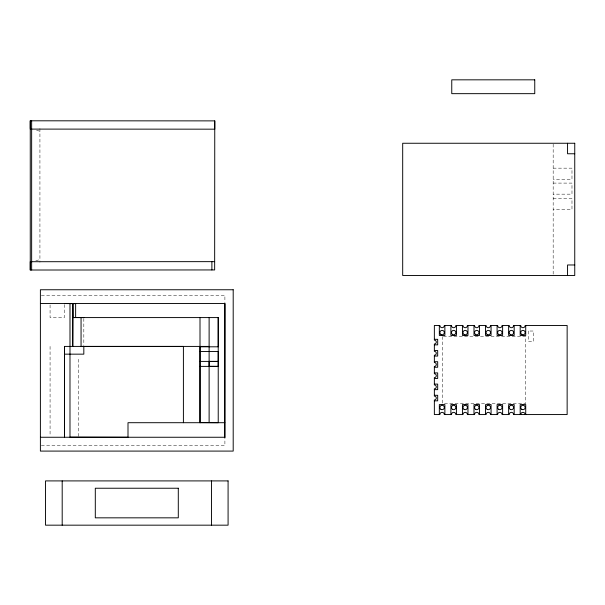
<?xml version="1.0" encoding="UTF-8"?>
<svg xmlns="http://www.w3.org/2000/svg" width="605" height="605" viewBox="0 0 605 605"><rect width="100%" height="100%" fill="white"/><g stroke="black" fill="none" stroke-linecap="round" stroke-linejoin="round"><path stroke-width="0.45" stroke-dasharray="3.02 2.27" d="M78.287 436.341L78.287 357.479M35.786 260.884L39.93 259.507M553.174 168.16L571.982 168.16L571.982 179.224L553.174 179.224M553.174 183.096L571.982 183.096L571.982 194.16L553.174 194.16M553.174 198.311L571.982 198.311L571.982 209.375L553.174 209.375M41.337 295.24L224.901 295.24L224.901 302.613M41.337 445.552L224.901 445.552L224.901 437.256M36.61 130.211L39.93 131.315M553.174 144.179L553.174 275.487M83.823 318.517L83.823 345.485M64.463 304.572L64.463 317.587L50.071 317.587L50.071 304.474M50.071 346.415L50.071 436.318M39.93 128.547L39.93 262.267M442.656 336.554L442.656 403.497L525.722 403.497L525.722 336.554L442.656 336.554M528.49 331.026L528.49 341.538L533.466 341.538L533.466 331.026L528.49 331.026"/><path stroke-width="0.91" d="M30.25 128.547L30.258 120.803L214.76 120.879L214.76 129.175L30.258 129.099M214.76 120.879L214.654 269.943L30.258 270.019L30.258 261.715L214.654 261.647M31.642 270.019L31.642 120.803M64.463 346.415L64.463 437.256L64.463 346.415L183.406 346.408M83.823 346.415L83.823 354.159L64.463 354.159M200.005 317.587L200.005 422.706L200.005 346.801L218.224 346.801L218.224 317.587L72.872 317.58L72.759 303.634L64.463 303.536M200.005 351.505L218.224 351.505L218.216 366.441L209.118 366.388L209.103 361.404L218.224 361.404L199.998 361.404M211.886 269.943L211.886 261.647M224.901 303.536L224.818 437.256L224.901 303.536L40.391 303.536M434.36 400.828L434.36 414.561L439.895 414.561A2.216 2.216 0 0 1 442.104 412.353A2.216 2.216 0 0 1 444.32 414.561L451.443 414.561A2.216 2.216 0 0 1 453.659 412.353A2.216 2.216 0 0 1 455.867 414.561L462.991 414.561A2.216 2.216 0 0 1 465.207 412.353A2.216 2.216 0 0 1 467.415 414.561L474.539 414.561A2.216 2.216 0 0 1 476.755 412.353A2.216 2.216 0 0 1 478.971 414.561L486.095 414.561A2.216 2.216 0 0 1 488.303 412.353A2.216 2.216 0 0 1 490.519 414.561L497.643 414.561A2.216 2.216 0 0 1 499.859 412.353A2.216 2.216 0 0 1 502.067 414.561L509.191 414.561A2.216 2.216 0 0 1 511.406 412.353A2.216 2.216 0 0 1 513.615 414.561L567.142 414.561L567.142 325.49L525.17 325.49A2.216 2.216 0 0 1 522.954 327.706A2.216 2.216 0 0 1 520.739 325.49L513.615 325.49A2.216 2.216 0 0 1 511.406 327.706A2.216 2.216 0 0 1 509.191 325.49L502.067 325.49A2.216 2.216 0 0 1 499.859 327.706A2.216 2.216 0 0 1 497.643 325.49L490.519 325.49A2.216 2.216 0 0 1 488.303 327.706A2.216 2.216 0 0 1 486.095 325.49L478.971 325.49A2.216 2.216 0 0 1 476.755 327.706A2.216 2.216 0 0 1 474.539 325.49L467.415 325.49A2.216 2.216 0 0 1 465.207 327.706A2.216 2.216 0 0 1 462.991 325.49L455.867 325.49A2.216 2.216 0 0 1 453.659 327.706A2.216 2.216 0 0 1 451.443 325.49L444.32 325.49A2.216 2.216 0 0 1 442.104 327.706A2.216 2.216 0 0 1 439.895 325.49L434.36 325.49L434.36 340.154A1.936 1.936 0 0 1 436.296 342.09A1.936 1.936 0 0 1 434.36 344.026L434.36 351.346A1.936 1.936 0 0 1 436.296 353.282A1.936 1.936 0 0 1 434.36 355.218L434.36 362.539A1.936 1.936 0 0 1 436.296 364.475A1.936 1.936 0 0 1 434.36 366.411L434.36 373.739A1.936 1.936 0 0 1 436.296 375.675A1.936 1.936 0 0 1 434.36 377.611L434.36 384.931A1.936 1.936 0 0 1 436.296 386.867A1.936 1.936 0 0 1 434.36 388.803L434.36 396.124A1.936 1.936 0 0 1 436.296 398.06A1.936 1.936 0 0 1 434.36 399.996L434.36 400.828L437.68 400.828L437.68 395.299L434.36 395.299M439.343 414.561L439.343 404.601L444.872 404.601L444.872 414.561M439.343 325.49L439.343 335.45L444.872 335.45L444.872 325.49M450.891 414.561L450.891 404.601L456.42 404.601L456.42 414.561M450.891 325.49L450.891 335.45L456.42 335.45L456.42 325.49M462.439 414.561L462.439 404.601L467.975 404.601L467.975 414.561M462.439 325.49L462.439 335.45L467.975 335.45L467.975 325.49M473.987 414.561L473.987 404.601L479.523 404.601L479.523 414.561M473.987 325.49L473.987 335.45L479.523 335.45L479.523 325.49M485.535 414.561L485.535 404.601L491.071 404.601L491.071 414.561M485.535 325.49L485.535 335.45L491.071 335.45L491.071 325.49M497.091 414.561L497.091 404.601L502.619 404.601L502.619 414.561M497.091 325.49L497.091 335.45L502.619 335.45L502.619 325.49M508.639 414.561L508.639 404.601L514.174 404.601L514.174 414.561M508.639 325.49L508.639 335.45L514.174 335.45L514.174 325.49M520.187 414.561L520.187 404.601L525.722 404.601L525.722 414.561M520.187 325.49L520.187 335.45L525.722 335.45L525.722 325.49M72.872 317.58L72.759 346.415L72.759 303.649L75.633 303.627L75.633 317.565L72.872 317.58L72.872 303.634M574.75 153.768L567.558 153.768L567.558 143.256M574.75 264.975L567.558 264.975L567.558 275.487M434.36 339.322L437.68 339.322L437.68 344.858L434.36 344.858M209.103 346.415L81.055 346.415L81.055 317.58M434.36 350.514L437.68 350.514L437.68 356.05L434.36 356.05M434.36 361.714L437.68 361.714L437.68 367.243L434.36 367.243M199.99 366.388L218.216 366.388L209.118 366.388M434.36 372.907L437.68 372.907L437.68 378.443L434.36 378.443M434.36 384.099L437.68 384.099L437.68 389.635L434.36 389.635M200.005 422.592L218.224 422.706L218.224 317.587M224.826 422.706L128.003 422.706L128.003 437.256L69.991 437.143L69.991 303.649M40.391 437.256L224.901 437.256M75.633 317.565L83.823 317.587M30.258 270.019L30.258 120.803M485.535 406.416L485.535 408.224M456.42 406.416L456.42 408.224M211.485 480.907L211.485 525.17M209.118 317.587L209.118 422.592M183.406 346.415L183.406 422.706M62.194 480.907L62.194 525.17M520.739 414.561A2.216 2.216 0 0 1 522.954 412.353A2.216 2.216 0 0 1 525.17 414.561M534.752 79.83L451.761 79.83L451.761 93.662L534.752 93.662L534.752 79.83M574.75 143.256L402.688 143.256L402.688 275.487L574.75 275.487L574.75 143.256M233.197 289.757L40.391 289.757L40.391 451.088L233.197 451.088L233.197 289.757M228.085 480.907L45.511 480.907L45.511 525.17L228.085 525.17L228.085 480.907M178.293 488.235L95.303 488.235L95.303 517.835L178.293 517.835L178.293 488.235M464.095 334.497A2.216 2.216 0 0 0 467.415 332.584A2.216 2.216 0 0 0 464.095 330.663A2.216 2.216 0 0 0 464.095 334.497M498.747 334.497A2.216 2.216 0 0 0 502.067 332.584A2.216 2.216 0 0 0 498.747 330.663A2.216 2.216 0 0 0 498.747 334.497M441 334.497A2.216 2.216 0 0 0 444.32 332.584A2.216 2.216 0 0 0 441 330.663A2.216 2.216 0 0 0 441 334.497M452.548 334.497A2.216 2.216 0 0 0 455.867 332.584A2.216 2.216 0 0 0 452.548 330.663A2.216 2.216 0 0 0 452.548 334.497M510.295 334.497A2.216 2.216 0 0 0 513.615 332.584A2.216 2.216 0 0 0 510.295 330.663A2.216 2.216 0 0 0 510.295 334.497M487.199 334.497A2.216 2.216 0 0 0 490.519 332.584A2.216 2.216 0 0 0 487.199 330.663A2.216 2.216 0 0 0 487.199 334.497M521.85 334.497A2.216 2.216 0 0 0 525.17 332.584A2.216 2.216 0 0 0 521.85 330.663A2.216 2.216 0 0 0 521.85 334.497M475.651 334.497A2.216 2.216 0 0 0 478.971 332.584A2.216 2.216 0 0 0 475.651 330.663A2.216 2.216 0 0 0 475.651 334.497M441 409.388A2.216 2.216 0 0 0 444.32 407.467A2.216 2.216 0 0 0 441 405.554A2.216 2.216 0 0 0 441 409.388M452.548 409.388A2.216 2.216 0 0 0 455.867 407.467A2.216 2.216 0 0 0 452.548 405.554A2.216 2.216 0 0 0 452.548 409.388M464.095 409.388A2.216 2.216 0 0 0 467.415 407.467A2.216 2.216 0 0 0 464.095 405.554A2.216 2.216 0 0 0 464.095 409.388M475.651 409.388A2.216 2.216 0 0 0 478.971 407.467A2.216 2.216 0 0 0 475.651 405.554A2.216 2.216 0 0 0 475.651 409.388M487.199 409.388A2.216 2.216 0 0 0 490.519 407.467A2.216 2.216 0 0 0 487.199 405.554A2.216 2.216 0 0 0 487.199 409.388M498.747 409.388A2.216 2.216 0 0 0 502.067 407.467A2.216 2.216 0 0 0 498.747 405.554A2.216 2.216 0 0 0 498.747 409.388M510.295 409.388A2.216 2.216 0 0 0 513.615 407.467A2.216 2.216 0 0 0 510.295 405.554A2.216 2.216 0 0 0 510.295 409.388M521.85 409.388A2.216 2.216 0 0 0 525.17 407.467A2.216 2.216 0 0 0 521.85 405.554A2.216 2.216 0 0 0 521.85 409.388"/></g></svg>
